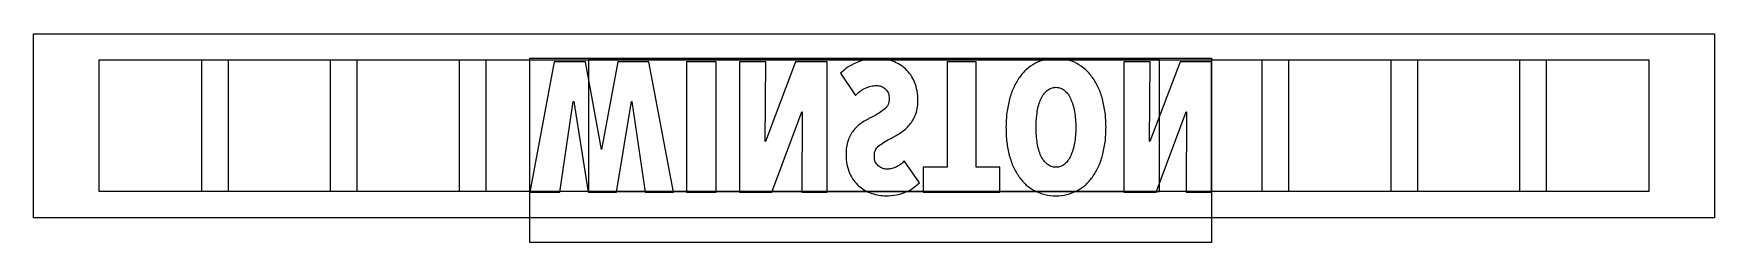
# Model space of a CAD drawing. Header units: millimetres. Extents: x 0 to 128, y -2 to 14.
import ezdxf

# ---------------------------------------------------------------- set-up
doc = ezdxf.new("R2010")
doc.units = ezdxf.units.MM
doc.layers.get('0').update_dxf_attribs({"linetype": 'CONTINUOUS'})

msp = doc.modelspace()

# ---------------------------------------------------------------- linework, layer by layer
for p, q in [((39.65, 11.85), (37.79, 1.94)), ((42.03, 11.85), (39.65, 11.85)), ((43.24, 5.2), (42.03, 11.85)), ((44.48, 11.85), (43.26, 5.2)), ((46.86, 11.85), (44.48, 11.85)), ((48.74, 1.94), (46.86, 11.85)), ((49.73, 11.85), (49.73, 1.94)), ((51.99, 11.85), (49.73, 11.85)), ((51.99, 1.94), (51.99, 11.85)), ((55.75, 11.85), (53.75, 11.85)), ((53.75, 11.85), (53.75, 1.94)), ((55.7, 5.81), (55.75, 11.85)), ((58.03, 11.85), (55.74, 5.81)), ((60.43, 11.85), (58.03, 11.85)), ((60.43, 1.94), (60.43, 11.85)), ((71.77, 11.85), (69.57, 11.85)), ((69.57, 11.85), (69.57, 3.84)), ((71.77, 3.84), (71.77, 11.85)), ((85.03, 11.85), (83.02, 11.85)), ((83.02, 11.85), (83.02, 1.94)), ((84.97, 5.81), (85.03, 11.85)), ((87.31, 11.85), (85.01, 5.81)), ((89.7, 11.85), (87.31, 11.85)), ((89.7, 1.94), (89.7, 11.85)), ((61.45, 10.99), (62.6, 9.31)), ((40.07, 1.94), (41.09, 8.84)), ((41.09, 8.84), (41.15, 8.84)), ((41.15, 8.84), (42.23, 1.94)), ((44.4, 1.94), (45.52, 8.84)), ((45.52, 8.84), (45.56, 8.84)), ((45.56, 8.84), (46.57, 1.94)), ((56.21, 1.94), (58.5, 8.05)), ((58.5, 8.05), (58.54, 8.05)), ((58.54, 8.05), (58.5, 1.94)), ((85.49, 1.94), (87.77, 8.05)), ((87.77, 8.05), (87.81, 8.05)), ((87.81, 8.05), (87.77, 1.94)), ((43.26, 5.2), (43.24, 5.2)), ((55.74, 5.81), (55.7, 5.81)), ((85.01, 5.81), (84.97, 5.81)), ((67.46, 2.66), (66.29, 4.32)), ((69.57, 3.84), (67.75, 3.84)), ((67.75, 3.84), (67.75, 1.94)), ((73.59, 3.84), (71.77, 3.84)), ((73.59, 1.94), (73.59, 3.84)), ((37.79, 1.94), (40.07, 1.94)), ((42.23, 1.94), (44.4, 1.94)), ((46.57, 1.94), (48.74, 1.94)), ((49.73, 1.94), (51.99, 1.94)), ((53.75, 1.94), (56.21, 1.94)), ((58.5, 1.94), (60.43, 1.94)), ((67.75, 1.94), (73.59, 1.94)), ((83.02, 1.94), (85.49, 1.94)), ((87.77, 1.94), (89.7, 1.94))]:
    msp.add_line(p, q)
for points in [[(0, 14), (128, 14), (128, 0), (0, 0)], [(5, 12), (123, 12), (123, 2), (5, 2)], [(12.81, 12), (14.81, 12), (14.81, 2), (12.81, 2)], [(22.62, 12), (24.62, 12), (24.62, 2), (22.62, 2)], [(32.44, 12), (34.44, 12), (34.44, 2), (32.44, 2)], [(37.78, 12.13), (89.69, 12.13), (89.69, -1.87), (37.78, -1.87)], [(42.25, 2), (85.75, 2), (85.75, 12), (42.25, 12)], [(93.56, 12), (95.56, 12), (95.56, 2), (93.56, 2)], [(103.38, 12), (105.38, 12), (105.38, 2), (103.38, 2)], [(113.19, 12), (115.19, 12), (115.19, 2), (113.19, 2)]]:
    msp.add_lwpolyline(points, close=True)
for points, knots in [([(62.63, 11.78), (62.4, 11.67), (61.97, 11.46), (61.62, 11.14), (61.45, 10.99)], [0, 0, 0, 0, 0.075197, 0.1418847, 0.1418847, 0.1418847, 0.1418847]), ([(64.26, 12.11), (63.98, 12.1), (63.41, 12.08), (62.88, 11.88), (62.63, 11.78)], [0, 0, 0, 0, 0.0861603, 0.1681778, 0.1681778, 0.1681778, 0.1681778]), ([(65.43, 11.9), (65.24, 11.97), (64.86, 12.09), (64.46, 12.11), (64.26, 12.11)], [0, 0, 0, 0, 0.0591842, 0.1185667, 0.1185667, 0.1185667, 0.1185667]), ([(66.41, 11.32), (66.26, 11.44), (65.96, 11.69), (65.61, 11.83), (65.43, 11.9)], [0, 0, 0, 0, 0.0569802, 0.1149155, 0.1149155, 0.1149155, 0.1149155]), ([(76.26, 11.74), (76.04, 11.6), (75.58, 11.31), (75.24, 10.89), (75.07, 10.67)], [0, 0, 0, 0, 0.0791379, 0.1606969, 0.1606969, 0.1606969, 0.1606969]), ([(77.86, 12.11), (77.57, 12.1), (77.02, 12.07), (76.51, 11.85), (76.26, 11.74)], [0, 0, 0, 0, 0.08453, 0.165271, 0.165271, 0.165271, 0.165271]), ([(79.44, 11.74), (79.2, 11.85), (78.69, 12.07), (78.14, 12.1), (77.86, 12.11)], [0, 0, 0, 0, 0.0797587, 0.1639404, 0.1639404, 0.1639404, 0.1639404]), ([(80.64, 10.67), (80.47, 10.89), (80.13, 11.31), (79.67, 11.6), (79.44, 11.74)], [0, 0, 0, 0, 0.0817924, 0.1617915, 0.1617915, 0.1617915, 0.1617915]), ([(67.09, 10.31), (67, 10.5), (66.83, 10.87), (66.54, 11.17), (66.41, 11.32)], [0, 0, 0, 0, 0.0627946, 0.122624, 0.122624, 0.122624, 0.122624]), ([(67.34, 8.89), (67.34, 9.15), (67.32, 9.63), (67.17, 10.09), (67.09, 10.31)], [0, 0, 0, 0, 0.0755133, 0.1443103, 0.1443103, 0.1443103, 0.1443103]), ([(75.07, 10.67), (74.92, 10.43), (74.59, 9.91), (74.41, 9.33), (74.32, 9.02)], [0, 0, 0, 0, 0.0871718, 0.182382, 0.182382, 0.182382, 0.182382]), ([(81.4, 9.02), (81.31, 9.33), (81.13, 9.91), (80.8, 10.43), (80.64, 10.67)], [0, 0, 0, 0, 0.0952102, 0.1823822, 0.1823822, 0.1823822, 0.1823822]), ([(62.6, 9.31), (62.71, 9.42), (62.93, 9.64), (63.2, 9.79), (63.34, 9.86)], [0, 0, 0, 0, 0.04612823, 0.09246861, 0.09246861, 0.09246861, 0.09246861]), ([(63.34, 9.86), (63.48, 9.92), (63.75, 10.03), (64.05, 10.05), (64.19, 10.06)], [0, 0, 0, 0, 0.04482873, 0.08815674, 0.08815674, 0.08815674, 0.08815674]), ([(64.19, 10.06), (64.32, 10.05), (64.58, 10.03), (64.78, 9.87), (64.88, 9.79)], [0, 0, 0, 0, 0.03803591, 0.07502662, 0.07502662, 0.07502662, 0.07502662]), ([(65.16, 9.05), (65.15, 8.9), (65.12, 8.6), (64.92, 8.38), (64.82, 8.28)], [0, 0, 0, 0, 0.04454907, 0.08626961, 0.08626961, 0.08626961, 0.08626961]), ([(64.88, 9.79), (64.96, 9.69), (65.14, 9.47), (65.15, 9.2), (65.16, 9.05)], [0, 0, 0, 0, 0.03815016, 0.08107471, 0.08107471, 0.08107471, 0.08107471]), ([(74.32, 9.02), (74.24, 8.68), (74.08, 7.97), (74.06, 7.24), (74.05, 6.86)], [0, 0, 0, 0, 0.1048161, 0.2177122, 0.2177122, 0.2177122, 0.2177122]), ([(76.43, 8.07), (76.46, 8.24), (76.53, 8.57), (76.65, 8.89), (76.71, 9.03)], [0, 0, 0, 0, 0.0534905, 0.1007664, 0.1007664, 0.1007664, 0.1007664]), ([(76.71, 9.03), (76.78, 9.16), (76.9, 9.4), (77.09, 9.59), (77.19, 9.68)], [0, 0, 0, 0, 0.04237751, 0.0805194, 0.0805194, 0.0805194, 0.0805194]), ([(77.19, 9.68), (77.29, 9.75), (77.49, 9.89), (77.74, 9.91), (77.86, 9.92)], [0, 0, 0, 0, 0.03620587, 0.07239862, 0.07239862, 0.07239862, 0.07239862]), ([(77.86, 9.92), (77.98, 9.91), (78.22, 9.89), (78.42, 9.75), (78.52, 9.68)], [0, 0, 0, 0, 0.03584709, 0.07114324, 0.07114324, 0.07114324, 0.07114324]), ([(78.52, 9.68), (78.61, 9.59), (78.8, 9.4), (78.92, 9.16), (78.98, 9.03)], [0, 0, 0, 0, 0.03790542, 0.07975487, 0.07975487, 0.07975487, 0.07975487]), ([(78.98, 9.03), (79.04, 8.89), (79.17, 8.58), (79.24, 8.24), (79.27, 8.07)], [0, 0, 0, 0, 0.0476437, 0.1012132, 0.1012132, 0.1012132, 0.1012132]), ([(81.67, 6.86), (81.66, 7.24), (81.64, 7.97), (81.48, 8.68), (81.4, 9.02)], [0, 0, 0, 0, 0.112896, 0.2177121, 0.2177121, 0.2177121, 0.2177121]), ([(64.82, 8.28), (64.69, 8.17), (64.38, 7.94), (64.04, 7.76), (63.84, 7.66)], [0, 0, 0, 0, 0.0511048, 0.1159673, 0.1159673, 0.1159673, 0.1159673]), ([(66.63, 6.98), (66.73, 7.1), (66.93, 7.34), (67.07, 7.64), (67.13, 7.79)], [0, 0, 0, 0, 0.04648029, 0.09594305, 0.09594305, 0.09594305, 0.09594305]), ([(67.13, 7.79), (67.2, 7.96), (67.33, 8.31), (67.34, 8.69), (67.34, 8.89)], [0, 0, 0, 0, 0.0531379, 0.1132177, 0.1132177, 0.1132177, 0.1132177]), ([(76.35, 6.86), (76.35, 7.07), (76.36, 7.48), (76.41, 7.88), (76.43, 8.07)], [0, 0, 0, 0, 0.0623353, 0.1207759, 0.1207759, 0.1207759, 0.1207759]), ([(79.27, 8.07), (79.3, 7.88), (79.36, 7.48), (79.37, 7.07), (79.37, 6.86)], [0, 0, 0, 0, 0.058563, 0.1209112, 0.1209112, 0.1209112, 0.1209112]), ([(62.44, 6.65), (62.36, 6.54), (62.19, 6.29), (62.08, 6.01), (62.02, 5.87)], [0, 0, 0, 0, 0.04349027, 0.08926403, 0.08926403, 0.08926403, 0.08926403]), ([(63.07, 7.23), (62.96, 7.14), (62.73, 6.98), (62.54, 6.76), (62.44, 6.65)], [0, 0, 0, 0, 0.04236309, 0.08543717, 0.08543717, 0.08543717, 0.08543717]), ([(63.84, 7.66), (63.71, 7.6), (63.45, 7.46), (63.2, 7.31), (63.07, 7.23)], [0, 0, 0, 0, 0.04461649, 0.08843491, 0.08843491, 0.08843491, 0.08843491]), ([(65.24, 6.01), (65.36, 6.07), (65.6, 6.2), (65.83, 6.34), (65.94, 6.42)], [0, 0, 0, 0, 0.03899466, 0.08095532, 0.08095532, 0.08095532, 0.08095532]), ([(65.94, 6.42), (66.07, 6.5), (66.32, 6.66), (66.53, 6.87), (66.63, 6.98)], [0, 0, 0, 0, 0.04398461, 0.0887968, 0.0887968, 0.0887968, 0.0887968]), ([(74.05, 6.86), (74.06, 6.49), (74.08, 5.77), (74.23, 5.07), (74.3, 4.74)], [0, 0, 0, 0, 0.112177, 0.2147336, 0.2147336, 0.2147336, 0.2147336]), ([(76.43, 5.67), (76.41, 5.86), (76.35, 6.26), (76.35, 6.66), (76.35, 6.86)], [0, 0, 0, 0, 0.0573969, 0.1193824, 0.1193824, 0.1193824, 0.1193824]), ([(79.37, 6.86), (79.37, 6.66), (79.36, 6.26), (79.3, 5.86), (79.27, 5.67)], [0, 0, 0, 0, 0.0619985, 0.11952, 0.11952, 0.11952, 0.11952]), ([(81.4, 4.74), (81.48, 5.07), (81.64, 5.77), (81.66, 6.49), (81.67, 6.86)], [0, 0, 0, 0, 0.1027553, 0.2149525, 0.2149525, 0.2149525, 0.2149525]), ([(62.02, 5.87), (61.98, 5.71), (61.88, 5.36), (61.87, 5), (61.87, 4.81)], [0, 0, 0, 0, 0.0503429, 0.1078718, 0.1078718, 0.1078718, 0.1078718]), ([(64.03, 4.72), (64.04, 4.87), (64.06, 5.14), (64.24, 5.35), (64.33, 5.45)], [0, 0, 0, 0, 0.04201172, 0.08107404, 0.08107404, 0.08107404, 0.08107404]), ([(64.33, 5.45), (64.46, 5.54), (64.75, 5.75), (65.07, 5.92), (65.24, 6.01)], [0, 0, 0, 0, 0.0465079, 0.1069851, 0.1069851, 0.1069851, 0.1069851]), ([(76.71, 4.71), (76.65, 4.86), (76.53, 5.17), (76.46, 5.5), (76.43, 5.67)], [0, 0, 0, 0, 0.0472759, 0.1007664, 0.1007664, 0.1007664, 0.1007664]), ([(79.27, 5.67), (79.24, 5.5), (79.17, 5.17), (79.04, 4.86), (78.98, 4.71)], [0, 0, 0, 0, 0.0535694, 0.1012131, 0.1012131, 0.1012131, 0.1012131]), ([(61.87, 4.81), (61.88, 4.55), (61.89, 4.06), (62.06, 3.61), (62.14, 3.39)], [0, 0, 0, 0, 0.076938, 0.1446916, 0.1446916, 0.1446916, 0.1446916]), ([(64.32, 3.94), (64.23, 4.04), (64.04, 4.26), (64.03, 4.56), (64.03, 4.72)], [0, 0, 0, 0, 0.03845067, 0.08592314, 0.08592314, 0.08592314, 0.08592314]), ([(65.01, 3.7), (64.88, 3.71), (64.63, 3.73), (64.43, 3.87), (64.32, 3.94)], [0, 0, 0, 0, 0.03653756, 0.07366077, 0.07366077, 0.07366077, 0.07366077]), ([(65.71, 3.87), (65.59, 3.82), (65.37, 3.72), (65.13, 3.71), (65.01, 3.7)], [0, 0, 0, 0, 0.03654138, 0.07248743, 0.07248743, 0.07248743, 0.07248743]), ([(66.29, 4.32), (66.21, 4.22), (66.04, 4.04), (65.82, 3.93), (65.71, 3.87)], [0, 0, 0, 0, 0.0376312, 0.07436606, 0.07436606, 0.07436606, 0.07436606]), ([(74.3, 4.74), (74.4, 4.43), (74.58, 3.85), (74.9, 3.34), (75.06, 3.1)], [0, 0, 0, 0, 0.0948809, 0.1811437, 0.1811437, 0.1811437, 0.1811437]), ([(77.19, 4.08), (77.09, 4.16), (76.9, 4.35), (76.78, 4.58), (76.71, 4.71)], [0, 0, 0, 0, 0.03737789, 0.07945515, 0.07945515, 0.07945515, 0.07945515]), ([(77.86, 3.84), (77.74, 3.85), (77.49, 3.87), (77.29, 4.01), (77.19, 4.08)], [0, 0, 0, 0, 0.03619251, 0.0723986, 0.0723986, 0.0723986, 0.0723986]), ([(78.52, 4.08), (78.42, 4.01), (78.22, 3.87), (77.98, 3.85), (77.86, 3.84)], [0, 0, 0, 0, 0.03529615, 0.07114324, 0.07114324, 0.07114324, 0.07114324]), ([(78.98, 4.71), (78.92, 4.58), (78.8, 4.35), (78.61, 4.16), (78.52, 4.08)], [0, 0, 0, 0, 0.04154538, 0.07868194, 0.07868194, 0.07868194, 0.07868194]), ([(80.64, 3.1), (80.8, 3.34), (81.13, 3.85), (81.31, 4.43), (81.4, 4.74)], [0, 0, 0, 0, 0.0862629, 0.1811438, 0.1811438, 0.1811438, 0.1811438]), ([(62.14, 3.39), (62.23, 3.2), (62.42, 2.84), (62.71, 2.55), (62.85, 2.41)], [0, 0, 0, 0, 0.0632107, 0.1219282, 0.1219282, 0.1219282, 0.1219282]), ([(66.38, 1.94), (66.58, 2.03), (66.98, 2.22), (67.3, 2.52), (67.46, 2.66)], [0, 0, 0, 0, 0.0670147, 0.130831, 0.130831, 0.130831, 0.130831]), ([(75.06, 3.1), (75.23, 2.88), (75.56, 2.46), (76.02, 2.19), (76.25, 2.05)], [0, 0, 0, 0, 0.0812981, 0.1598368, 0.1598368, 0.1598368, 0.1598368]), ([(79.44, 2.05), (79.67, 2.18), (80.14, 2.46), (80.47, 2.88), (80.64, 3.1)], [0, 0, 0, 0, 0.079407, 0.1609388, 0.1609388, 0.1609388, 0.1609388]), ([(62.85, 2.41), (63, 2.3), (63.3, 2.06), (63.66, 1.92), (63.83, 1.85)], [0, 0, 0, 0, 0.057289, 0.1133677, 0.1133677, 0.1133677, 0.1133677]), ([(63.83, 1.85), (64.01, 1.8), (64.37, 1.69), (64.74, 1.68), (64.92, 1.67)], [0, 0, 0, 0, 0.0562804, 0.1110696, 0.1110696, 0.1110696, 0.1110696]), ([(64.92, 1.67), (65.18, 1.68), (65.68, 1.7), (66.15, 1.86), (66.38, 1.94)], [0, 0, 0, 0, 0.0772865, 0.1487287, 0.1487287, 0.1487287, 0.1487287]), ([(76.25, 2.05), (76.5, 1.94), (77.01, 1.71), (77.57, 1.68), (77.86, 1.67)], [0, 0, 0, 0, 0.0810687, 0.1666422, 0.1666422, 0.1666422, 0.1666422]), ([(77.86, 1.67), (78.14, 1.68), (78.69, 1.71), (79.2, 1.94), (79.44, 2.05)], [0, 0, 0, 0, 0.0841822, 0.1639404, 0.1639404, 0.1639404, 0.1639404])]:
    msp.add_open_spline(points, degree=3, knots=knots)

doc.saveas('drawing.dxf')
